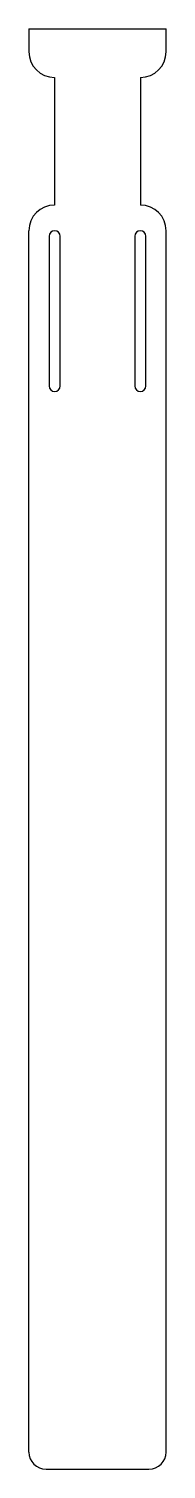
# Model space of a CAD drawing. Header units: millimetres. Extents: x -18 to 22, y -293 to 128.
import ezdxf

# ---------------------------------------------------------------- set-up
doc = ezdxf.new("R2010")
doc.units = ezdxf.units.MM
doc.header["$LTSCALE"] = 12.7
doc.layers.add('VISIBLE', color=7, linetype='Continuous')

msp = doc.modelspace()

# ---------------------------------------------------------------- linework, layer by layer
for p, q in [((-18, 128), (22, 128)), ((-18, 128), (-18, 121.3)), ((22, 121.3), (22, 128))]:
    msp.add_line(p, q)
for centre, start, end in [((-10.5, 121.3), 180, 270), ((14.5, 121.3), 270, 0), ((-10.5, 69), 90, 180), ((14.5, 69), 0, 90)]:
    msp.add_arc(centre, 7.5, start, end)
at = {"layer": 'VISIBLE'}
for p, q in [((-10.5, 113.8), (-10.5, 76.5)), ((14.5, 113.8), (14.5, 76.5)), ((-18, -288), (-18, 69)), ((-12.1, 67.4), (-12.1, 23.6)), ((-8.9, 23.6), (-8.9, 67.4)), ((12.9, 67.4), (12.9, 23.6)), ((16.1, 23.6), (16.1, 67.4)), ((22, -288), (22, 69)), ((-13, -293), (17, -293))]:
    msp.add_line(p, q, dxfattribs=at)
for centre, radius, start, end in [((-10.5, 121.9), 1.6, 0, 0), ((14.5, 121.9), 1.6, 0, 0), ((-10.5, 67.4), 1.6, 0, 180), ((14.5, 67.4), 1.6, 0, 180), ((-10.5, 23.6), 1.6, 180, 0), ((14.5, 23.6), 1.6, 180, 0), ((-13, -288), 5, 180, 270), ((17, -288), 5, 270, 0)]:
    msp.add_arc(centre, radius, start, end, dxfattribs=at)

doc.saveas('drawing.dxf')
